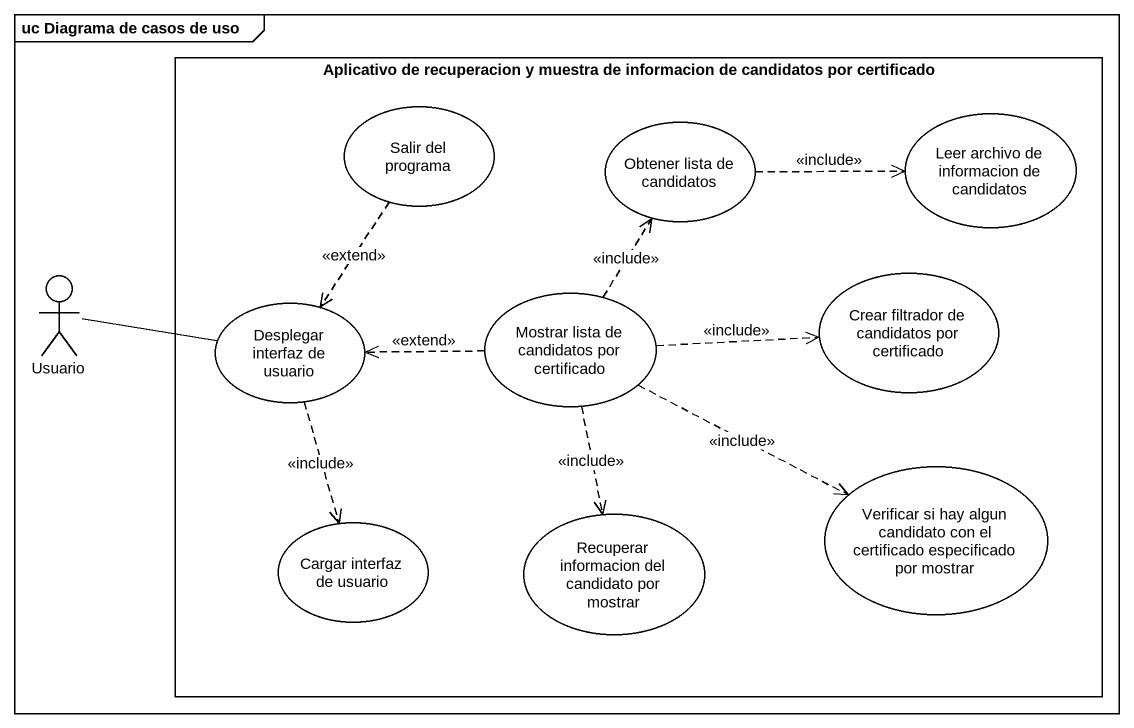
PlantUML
@startuml
mainframe uc Diagrama de casos de uso
rectangle "Aplicativo de recuperacion y muestra de informacion de candidatos por certificado" as Aplicativo_de_recuperacion {
  usecase "Salir del programa" as Salir_del_programa
  usecase "Obtener lista de candidatos" as Obtener_lista_de_candidatos
  usecase "Leer archivo de informacion de candidatos" as Leer_archivo_de_informacion
  usecase "Desplegar interfaz de usuario" as Desplegar_interfaz_de
  usecase "Mostrar lista de candidatos por certificado" as Mostrar_lista_de_candidatos
  usecase "Crear filtrador de candidatos por certificado" as Crear_filtrador_de
  usecase "Cargar interfaz de usuario" as Cargar_interfaz_de_usuario
  usecase "Recuperar informacion del candidato por mostrar" as Recuperar_informacion_del
  usecase "Verificar si hay algun candidato con el certificado especificado por mostrar" as Verificar_si_hay_algun
}
actor Usuario
Salir_del_programa ..> Desplegar_interfaz_de : <<extend>>
Obtener_lista_de_candidatos .right.> Leer_archivo_de_informacion : <<include>>
Usuario -right- Desplegar_interfaz_de
Desplegar_interfaz_de ..> Cargar_interfaz_de_usuario : <<include>>
Mostrar_lista_de_candidatos .up.> Obtener_lista_de_candidatos : <<include>>
Mostrar_lista_de_candidatos .left.> Desplegar_interfaz_de : <<extend>>
Mostrar_lista_de_candidatos .right.> Crear_filtrador_de : <<include>>
Mostrar_lista_de_candidatos ..> Recuperar_informacion_del : <<include>>
Mostrar_lista_de_candidatos .right.> Verificar_si_hay_algun : <<include>>
@enduml
